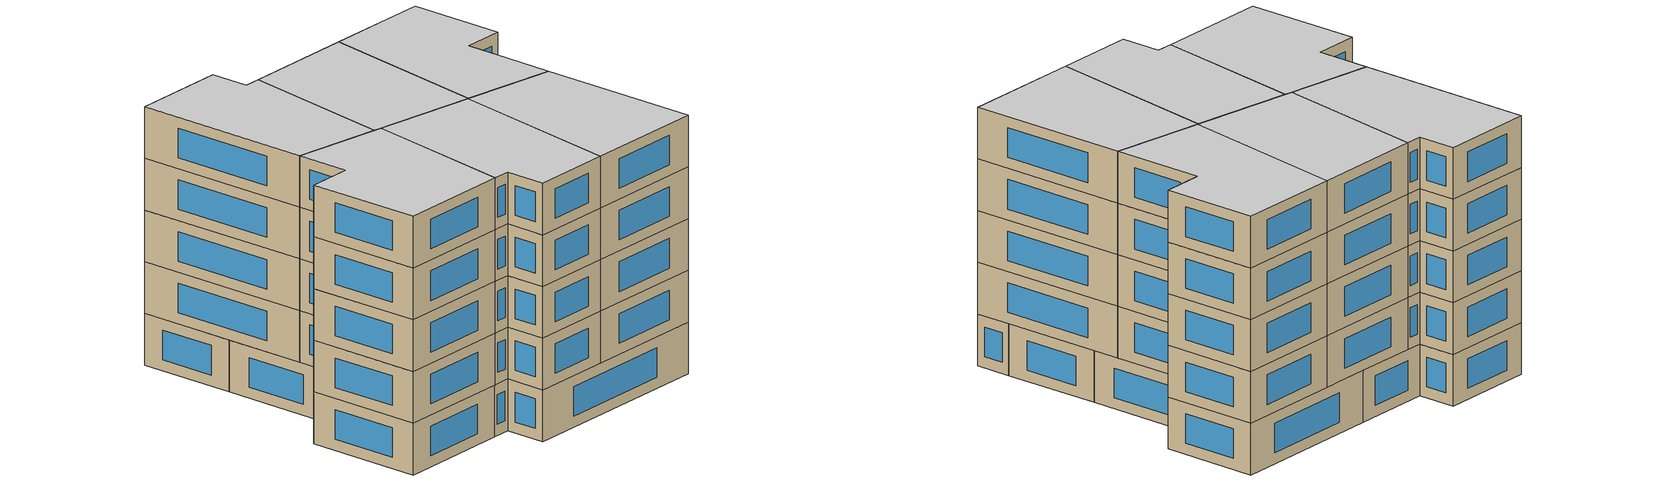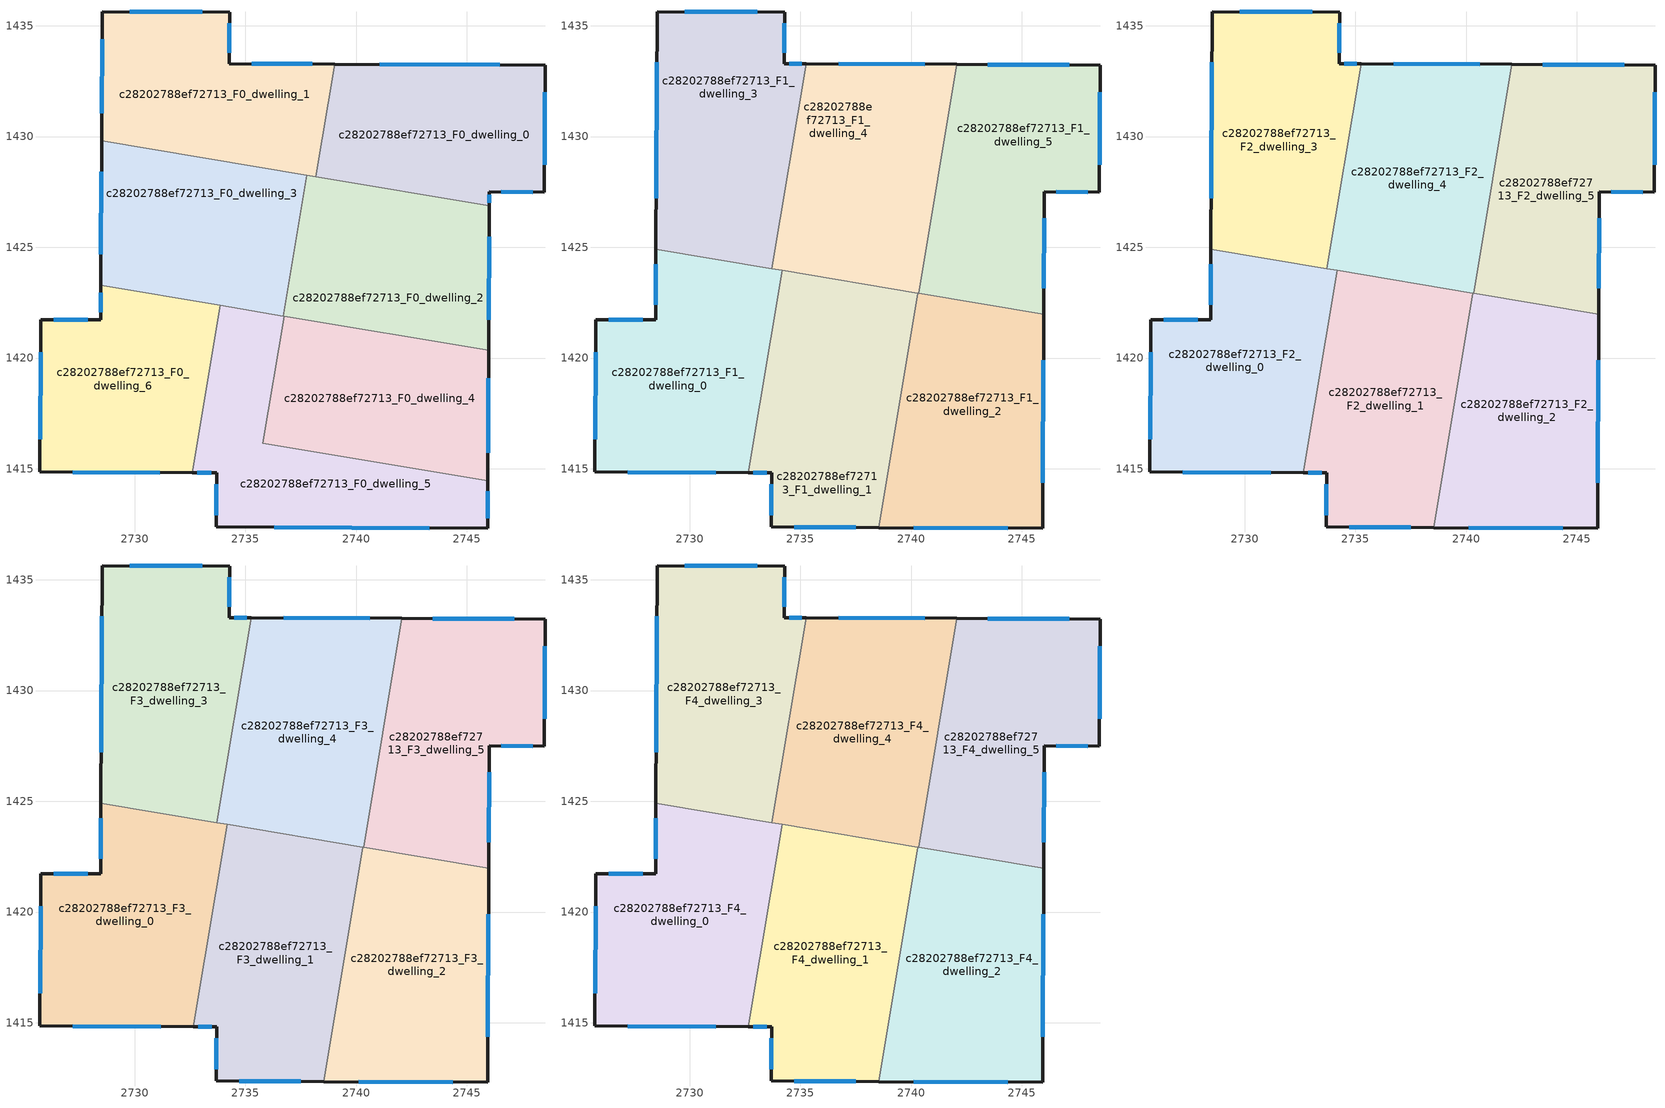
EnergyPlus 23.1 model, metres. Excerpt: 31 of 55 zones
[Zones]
c28202788ef72713_F0_dwelling_0
 floor ground (EU_floor_Construction): 2748.53,1433.23 2748.5,1427.49 2746.01,1427.5 2746.01,1426.87 2738.17,1428.18 2739.03,1433.27 z0
 wall outside (EU_wall_Construction): 2746.01,1426.87 2746.01,1427.5 2748.5,1427.49 2748.53,1433.23 2739.03,1433.27 z0:3
 wall to c28202788ef72713_F0_dwelling_1 (EU_wall_Construction): 2739.03,1433.27 2738.17,1428.18 z0:3
 wall to c28202788ef72713_F0_dwelling_2 (EU_wall_Construction): 2738.17,1428.18 2746.01,1426.87 z0:3
 window (EU_Window_Construction): 2746.54,1427.5 2747.97,1427.49 / 2746.01,1427 2746.01,1427.36 / 2746.49,1433.24 2741.06,1433.26 / 2748.5,1428.72 2748.52,1432 z0.64:2.36
c28202788ef72713_F0_dwelling_1
 floor ground (EU_floor_Construction): 2739.03,1433.27 2738.17,1428.18 2728.51,1429.8 2728.54,1435.64 2734.28,1435.62 2734.27,1433.3 z0
 wall outside (EU_wall_Construction): 2739.03,1433.27 2734.27,1433.3 2734.28,1435.62 2728.54,1435.64 2728.51,1429.8 z0:3
 wall to c28202788ef72713_F0_dwelling_3 (EU_wall_Construction): 2728.51,1429.8 2737.77,1428.25 z0:3
 wall to c28202788ef72713_F0_dwelling_2 (EU_wall_Construction): 2737.77,1428.25 2738.17,1428.18 z0:3
 window (EU_Window_Construction): 2728.53,1434.39 2728.51,1431.05 / 2733.05,1435.62 2729.77,1435.64 / 2734.28,1433.79 2734.28,1435.12 / 2738.01,1433.28 2735.29,1433.29 z0.64:2.36
c28202788ef72713_F0_dwelling_2
 floor ground (EU_floor_Construction): 2746.01,1426.87 2745.98,1420.34 2736.71,1421.9 2737.77,1428.25 z0
 wall outside (EU_wall_Construction): 2745.98,1420.34 2746.01,1426.87 z0:3
 wall to c28202788ef72713_F0_dwelling_3 (EU_wall_Construction): 2737.77,1428.25 2736.71,1421.9 z0:3
 wall to c28202788ef72713_F0_dwelling_4 (EU_wall_Construction): 2736.75,1421.89 2745.98,1420.34 z0:3
 wall to c28202788ef72713_F0_dwelling_5 (EU_wall_Construction): 2736.71,1421.9 2736.75,1421.89 z0:3
 window (EU_Window_Construction): 2745.98,1421.74 2746,1425.47 z0.64:2.36
 ceiling adiabatic (EU_roof_Construction): 2745.98,1420.34 2745.98,1421.97 2740.31,1422.93 2740.04,1421.34 z3
c28202788ef72713_F0_dwelling_3
 floor ground (EU_floor_Construction): 2737.77,1428.25 2736.71,1421.9 2728.47,1423.28 2728.51,1429.8 z0
 wall outside (EU_wall_Construction): 2728.51,1429.8 2728.47,1423.28 z0:3
 wall to c28202788ef72713_F0_dwelling_6 (EU_wall_Construction): 2728.47,1423.28 2733.87,1422.37 z0:3
 wall to c28202788ef72713_F0_dwelling_5 (EU_wall_Construction): 2733.87,1422.38 2736.71,1421.9 z0:3
 window (EU_Window_Construction): 2728.5,1428.41 2728.48,1424.68 z0.64:2.36
 ceiling adiabatic (EU_roof_Construction): 2736.71,1421.9 2736.97,1423.49 2733.72,1424.03 2734.52,1428.79 2728.51,1429.8 2728.47,1423.28 z3
c28202788ef72713_F0_dwelling_4
 floor ground (EU_floor_Construction): 2745.98,1420.34 2745.95,1414.46 2735.78,1416.16 2736.75,1421.89 z0
 wall outside (EU_wall_Construction): 2745.95,1414.46 2745.98,1420.34 z0:3
 wall to c28202788ef72713_F0_dwelling_5 (EU_wall_Construction): 2736.75,1421.89 2735.78,1416.16 2745.95,1414.46 z0:3
 window (EU_Window_Construction): 2745.95,1415.72 2745.97,1419.08 z0.64:2.36
c28202788ef72713_F0_dwelling_5
 floor ground (EU_floor_Construction): 2745.95,1414.46 2745.94,1412.31 2733.68,1412.38 2733.7,1414.82 2732.6,1414.82 2733.87,1422.38 2736.75,1421.89 2735.78,1416.16 z0
 wall outside (EU_wall_Construction): 2732.6,1414.82 2733.7,1414.82 2733.68,1412.38 2745.94,1412.31 2745.95,1414.46 z0:3
 wall to c28202788ef72713_F0_dwelling_6 (EU_wall_Construction): 2733.87,1422.38 2732.6,1414.82 z0:3
 window (EU_Window_Construction): 2745.94,1412.77 2745.95,1413.99 / 2736.3,1412.36 2743.31,1412.32 / 2733.69,1414.3 2733.68,1412.9 / 2732.83,1414.82 2733.46,1414.82 z0.64:2.36
c28202788ef72713_F0_dwelling_6
 floor ground (EU_floor_Construction): 2733.87,1422.38 2732.6,1414.82 2725.73,1414.86 2725.76,1421.74 2728.46,1421.73 2728.47,1423.28 z0
 wall outside (EU_wall_Construction): 2728.47,1423.28 2728.46,1421.73 2725.76,1421.74 2725.73,1414.86 2732.6,1414.82 z0:3
 window (EU_Window_Construction): 2727.2,1414.85 2731.13,1414.83 / 2725.75,1420.27 2725.74,1416.33 / 2727.88,1421.73 2726.34,1421.74 / 2728.47,1422.95 2728.46,1422.06 z0.64:2.36
c28202788ef72713_F1_dwelling_0
 floor to c28202788ef72713_F0_dwelling_6 (EU_floor_Construction): 2733.87,1422.38 2732.6,1414.82 2725.73,1414.86 2725.76,1421.74 2728.46,1421.73 2728.47,1423.28 z3
 floor to c28202788ef72713_F0_dwelling_5 (EU_floor_Construction): 2733.92,1422.37 2732.66,1414.82 2732.6,1414.82 2733.87,1422.38 z3
 floor adiabatic (EU_floor_Construction): 2734.19,1423.95 2733.92,1422.37 2728.47,1423.28 2728.48,1424.91 z3
 wall outside (EU_wall_Construction): 2728.48,1424.91 2728.46,1421.73 2725.76,1421.74 2725.73,1414.86 2732.66,1414.82 z3:6
 wall to c28202788ef72713_F1_dwelling_1 (EU_wall_Construction): 2732.66,1414.82 2734.19,1423.95 z3:6
 wall to c28202788ef72713_F1_dwelling_3 (EU_wall_Construction): 2733.72,1424.03 2728.48,1424.91 z3:6
 wall to c28202788ef72713_F1_dwelling_4 (EU_wall_Construction): 2734.19,1423.95 2733.72,1424.03 z3:6
 window (EU_Window_Construction): 2728.48,1424.23 2728.46,1422.41 / 2727.21,1414.85 2731.17,1414.83 / 2725.75,1420.27 2725.74,1416.33 / 2727.88,1421.73 2726.34,1421.74 z3.64:5.36
c28202788ef72713_F1_dwelling_1
 floor to c28202788ef72713_F0_dwelling_5 (EU_floor_Construction): 2736.75,1421.89 2735.78,1416.16 2739.08,1415.61 2738.53,1412.35 2733.68,1412.38 2733.7,1414.82 2732.66,1414.82 2733.92,1422.37 z3
 floor to c28202788ef72713_F0_dwelling_4 (EU_floor_Construction): 2740.04,1421.34 2739.08,1415.61 2735.78,1416.16 2736.75,1421.89 z3
 floor to c28202788ef72713_F0_dwelling_2 (EU_floor_Construction): 2740.31,1422.93 2740.04,1421.34 2736.71,1421.9 2736.97,1423.49 z3
 floor adiabatic (EU_floor_Construction): 2736.97,1423.49 2736.71,1421.9 2733.92,1422.37 2734.19,1423.95 z3
 wall outside (EU_wall_Construction): 2732.66,1414.82 2733.7,1414.82 2733.68,1412.38 2738.53,1412.35 z3:6
 wall to c28202788ef72713_F1_dwelling_2 (EU_wall_Construction): 2738.53,1412.35 2740.31,1422.93 z3:6
 wall to c28202788ef72713_F1_dwelling_4 (EU_wall_Construction): 2740.31,1422.93 2734.19,1423.95 z3:6
 window (EU_Window_Construction): 2734.72,1412.37 2737.49,1412.35 / 2733.69,1414.3 2733.68,1412.9 / 2732.88,1414.82 2733.47,1414.82 z3.64:5.36
c28202788ef72713_F1_dwelling_2
 floor to c28202788ef72713_F0_dwelling_4 (EU_floor_Construction): 2745.98,1420.34 2745.95,1414.46 2739.08,1415.61 2740.04,1421.34 z3
 floor to c28202788ef72713_F0_dwelling_5 (EU_floor_Construction): 2745.95,1414.46 2745.94,1412.31 2738.53,1412.35 2739.08,1415.61 z3
 floor adiabatic (EU_floor_Construction): 2745.98,1421.97 2745.98,1420.34 2740.04,1421.34 2740.31,1422.93 z3
 wall outside (EU_wall_Construction): 2738.53,1412.35 2745.94,1412.31 2745.98,1421.97 z3:6
 wall to c28202788ef72713_F1_dwelling_5 (EU_wall_Construction): 2745.98,1421.97 2740.33,1422.92 z3:6
 wall to c28202788ef72713_F1_dwelling_4 (EU_wall_Construction): 2740.33,1422.92 2740.31,1422.93 z3:6
 window (EU_Window_Construction): 2745.95,1414.38 2745.97,1419.9 / 2740.12,1412.34 2744.35,1412.32 z3.64:5.36
c28202788ef72713_F1_dwelling_3
 floor to c28202788ef72713_F0_dwelling_1 (EU_floor_Construction): 2734.28,1435.62 2734.27,1433.3 2735.27,1433.29 2734.52,1428.79 2728.51,1429.8 2728.54,1435.64 z3
 floor adiabatic (EU_floor_Construction): 2734.52,1428.79 2733.72,1424.03 2728.48,1424.91 2728.51,1429.8 z3
 wall outside (EU_wall_Construction): 2735.27,1433.29 2734.27,1433.3 2734.28,1435.62 2728.54,1435.64 2728.48,1424.91 z3:6
 wall to c28202788ef72713_F1_dwelling_4 (EU_wall_Construction): 2733.72,1424.03 2735.27,1433.29 z3:6
 window (EU_Window_Construction): 2728.53,1433.35 2728.49,1427.21 / 2733.05,1435.62 2729.77,1435.64 / 2734.28,1433.79 2734.28,1435.12 / 2735.06,1433.29 2734.49,1433.3 z3.64:5.36
c28202788ef72713_F1_dwelling_4
 floor to c28202788ef72713_F0_dwelling_2 (EU_floor_Construction): 2741.13,1427.68 2740.33,1422.92 2736.97,1423.49 2737.77,1428.25 z3
 floor to c28202788ef72713_F0_dwelling_0 (EU_floor_Construction): 2742.07,1433.26 2741.13,1427.68 2738.17,1428.18 2739.03,1433.27 z3
 floor to c28202788ef72713_F0_dwelling_1 (EU_floor_Construction): 2739.03,1433.27 2738.17,1428.18 2734.52,1428.79 2735.27,1433.29 z3
 floor to c28202788ef72713_F0_dwelling_3 (EU_floor_Construction): 2737.77,1428.25 2736.97,1423.49 2733.72,1424.03 2734.52,1428.79 z3
 wall outside (EU_wall_Construction): 2742.07,1433.26 2735.27,1433.29 z3:6
 wall to c28202788ef72713_F1_dwelling_5 (EU_wall_Construction): 2740.33,1422.92 2742.07,1433.26 z3:6
 window (EU_Window_Construction): 2740.61,1433.27 2736.73,1433.28 z3.64:5.36
c28202788ef72713_F1_dwelling_5
 floor to c28202788ef72713_F0_dwelling_0 (EU_floor_Construction): 2748.53,1433.23 2748.5,1427.49 2746.01,1427.5 2746.01,1426.87 2741.13,1427.68 2742.07,1433.26 z3
 floor to c28202788ef72713_F0_dwelling_2 (EU_floor_Construction): 2746.01,1426.87 2745.98,1421.97 2740.33,1422.92 2741.13,1427.68 z3
 wall outside (EU_wall_Construction): 2745.98,1421.97 2746.01,1427.5 2748.5,1427.49 2748.53,1433.23 2742.07,1433.26 z3:6
 window (EU_Window_Construction): 2745.99,1423.16 2746.01,1426.32 / 2747.14,1433.23 2743.45,1433.25 / 2748.5,1428.72 2748.52,1432 / 2746.54,1427.5 2747.97,1427.49 z3.64:5.36
c28202788ef72713_F2_dwelling_0
 floor to c28202788ef72713_F1_dwelling_0 (EU_floor_Construction): 2734.19,1423.95 2732.66,1414.82 2725.73,1414.86 2725.76,1421.74 2728.46,1421.73 2728.48,1424.91 z6
 wall outside (EU_wall_Construction): 2728.48,1424.91 2728.46,1421.73 2725.76,1421.74 2725.73,1414.86 2732.66,1414.82 z6:9
 wall to c28202788ef72713_F2_dwelling_1 (EU_wall_Construction): 2732.66,1414.82 2734.19,1423.95 z6:9
 wall to c28202788ef72713_F2_dwelling_3 (EU_wall_Construction): 2733.72,1424.03 2728.48,1424.91 z6:9
 wall to c28202788ef72713_F2_dwelling_4 (EU_wall_Construction): 2734.19,1423.95 2733.72,1424.03 z6:9
 window (EU_Window_Construction): 2728.48,1424.23 2728.46,1422.41 / 2727.21,1414.85 2731.17,1414.83 / 2725.75,1420.27 2725.74,1416.33 / 2727.88,1421.73 2726.34,1421.74 z6.64:8.36
c28202788ef72713_F2_dwelling_1
 floor to c28202788ef72713_F1_dwelling_1 (EU_floor_Construction): 2740.31,1422.93 2738.53,1412.35 2733.68,1412.38 2733.7,1414.82 2732.66,1414.82 2734.19,1423.95 z6
 wall outside (EU_wall_Construction): 2732.66,1414.82 2733.7,1414.82 2733.68,1412.38 2738.53,1412.35 z6:9
 wall to c28202788ef72713_F2_dwelling_2 (EU_wall_Construction): 2738.53,1412.35 2740.31,1422.93 z6:9
 wall to c28202788ef72713_F2_dwelling_4 (EU_wall_Construction): 2740.31,1422.93 2734.19,1423.95 z6:9
 window (EU_Window_Construction): 2734.72,1412.37 2737.49,1412.35 / 2733.69,1414.3 2733.68,1412.9 / 2732.88,1414.82 2733.47,1414.82 z6.64:8.36
c28202788ef72713_F2_dwelling_2
 floor to c28202788ef72713_F1_dwelling_2 (EU_floor_Construction): 2745.98,1421.97 2745.94,1412.31 2738.53,1412.35 2740.31,1422.93 z6
 wall outside (EU_wall_Construction): 2738.53,1412.35 2745.94,1412.31 2745.98,1421.97 z6:9
 wall to c28202788ef72713_F2_dwelling_5 (EU_wall_Construction): 2745.98,1421.97 2740.33,1422.92 z6:9
 wall to c28202788ef72713_F2_dwelling_4 (EU_wall_Construction): 2740.33,1422.92 2740.31,1422.93 z6:9
 window (EU_Window_Construction): 2745.95,1414.38 2745.97,1419.9 / 2740.12,1412.34 2744.35,1412.32 z6.64:8.36
c28202788ef72713_F2_dwelling_3
 floor to c28202788ef72713_F1_dwelling_3 (EU_floor_Construction): 2734.28,1435.62 2734.27,1433.3 2735.27,1433.29 2733.72,1424.03 2728.48,1424.91 2728.54,1435.64 z6
 wall outside (EU_wall_Construction): 2735.27,1433.29 2734.27,1433.3 2734.28,1435.62 2728.54,1435.64 2728.48,1424.91 z6:9
 wall to c28202788ef72713_F2_dwelling_4 (EU_wall_Construction): 2733.72,1424.03 2735.27,1433.29 z6:9
 window (EU_Window_Construction): 2728.53,1433.35 2728.49,1427.21 / 2733.05,1435.62 2729.77,1435.64 / 2734.28,1433.79 2734.28,1435.12 / 2735.06,1433.29 2734.49,1433.3 z6.64:8.36
c28202788ef72713_F2_dwelling_4
 floor to c28202788ef72713_F1_dwelling_4 (EU_floor_Construction): 2742.07,1433.26 2740.33,1422.92 2733.72,1424.03 2735.27,1433.29 z6
 wall outside (EU_wall_Construction): 2742.07,1433.26 2735.27,1433.29 z6:9
 wall to c28202788ef72713_F2_dwelling_5 (EU_wall_Construction): 2740.33,1422.92 2742.07,1433.26 z6:9
 window (EU_Window_Construction): 2740.61,1433.27 2736.73,1433.28 z6.64:8.36
c28202788ef72713_F2_dwelling_5
 floor to c28202788ef72713_F1_dwelling_5 (EU_floor_Construction): 2748.53,1433.23 2748.5,1427.49 2746.01,1427.5 2745.98,1421.97 2740.33,1422.92 2742.07,1433.26 z6
 wall outside (EU_wall_Construction): 2745.98,1421.97 2746.01,1427.5 2748.5,1427.49 2748.53,1433.23 2742.07,1433.26 z6:9
 window (EU_Window_Construction): 2745.99,1423.16 2746.01,1426.32 / 2747.14,1433.23 2743.45,1433.25 / 2748.5,1428.72 2748.52,1432 / 2746.54,1427.5 2747.97,1427.49 z6.64:8.36
c28202788ef72713_F3_dwelling_0
 floor to c28202788ef72713_F2_dwelling_0 (EU_floor_Construction): 2734.19,1423.95 2732.66,1414.82 2725.73,1414.86 2725.76,1421.74 2728.46,1421.73 2728.48,1424.91 z9
 wall outside (EU_wall_Construction): 2728.48,1424.91 2728.46,1421.73 2725.76,1421.74 2725.73,1414.86 2732.66,1414.82 z9:12
 wall to c28202788ef72713_F3_dwelling_1 (EU_wall_Construction): 2732.66,1414.82 2734.19,1423.95 z9:12
 wall to c28202788ef72713_F3_dwelling_3 (EU_wall_Construction): 2733.72,1424.03 2728.48,1424.91 z9:12
 wall to c28202788ef72713_F3_dwelling_4 (EU_wall_Construction): 2734.19,1423.95 2733.72,1424.03 z9:12
 window (EU_Window_Construction): 2728.48,1424.23 2728.46,1422.41 / 2727.21,1414.85 2731.17,1414.83 / 2725.75,1420.27 2725.74,1416.33 / 2727.88,1421.73 2726.34,1421.74 z9.64:11.36
c28202788ef72713_F3_dwelling_1
 floor to c28202788ef72713_F2_dwelling_1 (EU_floor_Construction): 2740.31,1422.93 2738.53,1412.35 2733.68,1412.38 2733.7,1414.82 2732.66,1414.82 2734.19,1423.95 z9
 wall outside (EU_wall_Construction): 2732.66,1414.82 2733.7,1414.82 2733.68,1412.38 2738.53,1412.35 z9:12
 wall to c28202788ef72713_F3_dwelling_2 (EU_wall_Construction): 2738.53,1412.35 2740.31,1422.93 z9:12
 wall to c28202788ef72713_F3_dwelling_4 (EU_wall_Construction): 2740.31,1422.93 2734.19,1423.95 z9:12
 window (EU_Window_Construction): 2734.72,1412.37 2737.49,1412.35 / 2733.69,1414.3 2733.68,1412.9 / 2732.88,1414.82 2733.47,1414.82 z9.64:11.36
c28202788ef72713_F3_dwelling_2
 floor to c28202788ef72713_F2_dwelling_2 (EU_floor_Construction): 2745.98,1421.97 2745.94,1412.31 2738.53,1412.35 2740.31,1422.93 z9
 wall outside (EU_wall_Construction): 2738.53,1412.35 2745.94,1412.31 2745.98,1421.97 z9:12
 wall to c28202788ef72713_F3_dwelling_5 (EU_wall_Construction): 2745.98,1421.97 2740.33,1422.92 z9:12
 wall to c28202788ef72713_F3_dwelling_4 (EU_wall_Construction): 2740.33,1422.92 2740.31,1422.93 z9:12
 window (EU_Window_Construction): 2745.95,1414.38 2745.97,1419.9 / 2740.12,1412.34 2744.35,1412.32 z9.64:11.36
c28202788ef72713_F3_dwelling_3
 floor to c28202788ef72713_F2_dwelling_3 (EU_floor_Construction): 2734.28,1435.62 2734.27,1433.3 2735.27,1433.29 2733.72,1424.03 2728.48,1424.91 2728.54,1435.64 z9
 wall outside (EU_wall_Construction): 2735.27,1433.29 2734.27,1433.3 2734.28,1435.62 2728.54,1435.64 2728.48,1424.91 z9:12
 wall to c28202788ef72713_F3_dwelling_4 (EU_wall_Construction): 2733.72,1424.03 2735.27,1433.29 z9:12
 window (EU_Window_Construction): 2728.53,1433.35 2728.49,1427.21 / 2733.05,1435.62 2729.77,1435.64 / 2734.28,1433.79 2734.28,1435.12 / 2735.06,1433.29 2734.49,1433.3 z9.64:11.36
c28202788ef72713_F3_dwelling_4
 floor to c28202788ef72713_F2_dwelling_4 (EU_floor_Construction): 2742.07,1433.26 2740.33,1422.92 2733.72,1424.03 2735.27,1433.29 z9
 wall outside (EU_wall_Construction): 2742.07,1433.26 2735.27,1433.29 z9:12
 wall to c28202788ef72713_F3_dwelling_5 (EU_wall_Construction): 2740.33,1422.92 2742.07,1433.26 z9:12
 window (EU_Window_Construction): 2740.61,1433.27 2736.73,1433.28 z9.64:11.36
c28202788ef72713_F3_dwelling_5
 floor to c28202788ef72713_F2_dwelling_5 (EU_floor_Construction): 2748.53,1433.23 2748.5,1427.49 2746.01,1427.5 2745.98,1421.97 2740.33,1422.92 2742.07,1433.26 z9
 wall outside (EU_wall_Construction): 2745.98,1421.97 2746.01,1427.5 2748.5,1427.49 2748.53,1433.23 2742.07,1433.26 z9:12
 window (EU_Window_Construction): 2745.99,1423.16 2746.01,1426.32 / 2747.14,1433.23 2743.45,1433.25 / 2748.5,1428.72 2748.52,1432 / 2746.54,1427.5 2747.97,1427.49 z9.64:11.36
c28202788ef72713_F4_dwelling_0
 floor to c28202788ef72713_F3_dwelling_0 (EU_floor_Construction): 2734.19,1423.95 2732.66,1414.82 2725.73,1414.86 2725.76,1421.74 2728.46,1421.73 2728.48,1424.91 z12
 wall outside (EU_wall_Construction): 2728.48,1424.91 2728.46,1421.73 2725.76,1421.74 2725.73,1414.86 2732.66,1414.82 z12:15
 wall to c28202788ef72713_F4_dwelling_1 (EU_wall_Construction): 2732.66,1414.82 2734.19,1423.95 z12:15
 wall to c28202788ef72713_F4_dwelling_3 (EU_wall_Construction): 2733.72,1424.03 2728.48,1424.91 z12:15
 wall to c28202788ef72713_F4_dwelling_4 (EU_wall_Construction): 2734.19,1423.95 2733.72,1424.03 z12:15
 window (EU_Window_Construction): 2728.48,1424.23 2728.46,1422.41 / 2727.21,1414.85 2731.17,1414.83 / 2725.75,1420.27 2725.74,1416.33 / 2727.88,1421.73 2726.34,1421.74 z12.64:14.36
 ceiling to c28202788ef72713_F5_dwelling_0 (EU_floor_Construction): 2732.66,1414.82 2734.19,1423.95 2728.48,1424.91 2728.46,1421.73 2725.76,1421.74 2725.73,1414.86 z15
c28202788ef72713_F4_dwelling_1
 floor to c28202788ef72713_F3_dwelling_1 (EU_floor_Construction): 2740.31,1422.93 2738.53,1412.35 2733.68,1412.38 2733.7,1414.82 2732.66,1414.82 2734.19,1423.95 z12
 wall outside (EU_wall_Construction): 2732.66,1414.82 2733.7,1414.82 2733.68,1412.38 2738.53,1412.35 z12:15
 wall to c28202788ef72713_F4_dwelling_2 (EU_wall_Construction): 2738.53,1412.35 2740.31,1422.93 z12:15
 wall to c28202788ef72713_F4_dwelling_4 (EU_wall_Construction): 2740.31,1422.93 2734.19,1423.95 z12:15
 window (EU_Window_Construction): 2734.72,1412.37 2737.49,1412.35 / 2733.69,1414.3 2733.68,1412.9 / 2732.88,1414.82 2733.47,1414.82 z12.64:14.36
 ceiling to c28202788ef72713_F5_dwelling_1 (EU_floor_Construction): 2738.53,1412.35 2740.31,1422.93 2734.19,1423.95 2732.66,1414.82 2733.7,1414.82 2733.68,1412.38 z15
c28202788ef72713_F4_dwelling_2
 floor to c28202788ef72713_F3_dwelling_2 (EU_floor_Construction): 2745.98,1421.97 2745.94,1412.31 2738.53,1412.35 2740.31,1422.93 z12
 wall outside (EU_wall_Construction): 2738.53,1412.35 2745.94,1412.31 2745.98,1421.97 z12:15
 wall to c28202788ef72713_F4_dwelling_5 (EU_wall_Construction): 2745.98,1421.97 2740.33,1422.92 z12:15
 wall to c28202788ef72713_F4_dwelling_4 (EU_wall_Construction): 2740.33,1422.92 2740.31,1422.93 z12:15
 window (EU_Window_Construction): 2745.95,1414.38 2745.97,1419.9 / 2740.12,1412.34 2744.35,1412.32 z12.64:14.36
 ceiling to c28202788ef72713_F5_dwelling_2 (EU_floor_Construction): 2745.94,1412.31 2745.98,1421.97 2740.31,1422.93 2738.53,1412.35 z15
c28202788ef72713_F4_dwelling_3
 floor to c28202788ef72713_F3_dwelling_3 (EU_floor_Construction): 2734.28,1435.62 2734.27,1433.3 2735.27,1433.29 2733.72,1424.03 2728.48,1424.91 2728.54,1435.64 z12
 wall outside (EU_wall_Construction): 2735.27,1433.29 2734.27,1433.3 2734.28,1435.62 2728.54,1435.64 2728.48,1424.91 z12:15
 wall to c28202788ef72713_F4_dwelling_4 (EU_wall_Construction): 2733.72,1424.03 2735.27,1433.29 z12:15
 window (EU_Window_Construction): 2728.53,1433.35 2728.49,1427.21 / 2733.05,1435.62 2729.77,1435.64 / 2734.28,1433.79 2734.28,1435.12 / 2735.06,1433.29 2734.49,1433.3 z12.64:14.36
 ceiling to c28202788ef72713_F5_dwelling_3 (EU_floor_Construction): 2733.72,1424.03 2735.27,1433.29 2734.27,1433.3 2734.28,1435.62 2728.54,1435.64 2728.48,1424.91 z15
c28202788ef72713_F4_dwelling_4
 floor to c28202788ef72713_F3_dwelling_4 (EU_floor_Construction): 2742.07,1433.26 2740.33,1422.92 2733.72,1424.03 2735.27,1433.29 z12
 wall outside (EU_wall_Construction): 2742.07,1433.26 2735.27,1433.29 z12:15
 wall to c28202788ef72713_F4_dwelling_5 (EU_wall_Construction): 2740.33,1422.92 2742.07,1433.26 z12:15
 window (EU_Window_Construction): 2740.61,1433.27 2736.73,1433.28 z12.64:14.36
 ceiling to c28202788ef72713_F5_dwelling_4 (EU_floor_Construction): 2740.33,1422.92 2742.07,1433.26 2735.27,1433.29 2733.72,1424.03 z15
c28202788ef72713_F4_dwelling_5
 floor to c28202788ef72713_F3_dwelling_5 (EU_floor_Construction): 2748.53,1433.23 2748.5,1427.49 2746.01,1427.5 2745.98,1421.97 2740.33,1422.92 2742.07,1433.26 z12
 wall outside (EU_wall_Construction): 2745.98,1421.97 2746.01,1427.5 2748.5,1427.49 2748.53,1433.23 2742.07,1433.26 z12:15
 window (EU_Window_Construction): 2745.99,1423.16 2746.01,1426.32 / 2747.14,1433.23 2743.45,1433.25 / 2748.5,1428.72 2748.52,1432 / 2746.54,1427.5 2747.97,1427.49 z12.64:14.36
 ceiling to c28202788ef72713_F5_dwelling_5 (EU_floor_Construction): 2745.98,1421.97 2746.01,1427.5 2748.5,1427.49 2748.53,1433.23 2742.07,1433.26 2740.33,1422.92 z15
[Building]
EU S2 Campaign: North Axis=0; Terrain=City; Solar Distribution=FullExterior
[Site:Location]
Yerevan-Zvartnots.Intl.AP: Latitude=40.15; Longitude=44.383; Time Zone=4; Elevation=854
[SizingPeriod:WeatherFileDays]
AnnualSizingPeriod: Begin Month=1; Begin Day of Month=1; End Month=12; End Day of Month=31; Day of Week for Start Day=Monday; Use Weather File Daylight Saving Period=No; Use Weather File Rain and Snow Indicators=No
[MATERIAL]
EU_InternalMass_Material: Roughness=MediumRough; Thickness=0.1; Conductivity=1; Density=1800; Specific Heat=900; Thermal Absorptance=0.9; Solar Absorptance=0.7; Visible Absorptance=0.7
[MATERIAL:NOMASS] Roughness=MediumRough; Thermal Absorptance=0.9; Solar Absorptance=0.7; Visible Absorptance=0.7
Name | Thermal Resistance
EU_wall_NoMass | 1.05043
EU_roof_NoMass | 1.45357
EU_floor_NoMass | 0.478065
[WINDOWMATERIAL:SIMPLEGLAZINGSYSTEM]
EU_Window_SimpleGlazing: UFactor=2.5566; Solar Heat Gain Coefficient=0.75; Visible Transmittance=0.75
[CONSTRUCTION]
EU_wall_Construction: EU_wall_NoMass
EU_roof_Construction: EU_roof_NoMass
EU_floor_Construction: EU_floor_NoMass
EU_Window_Construction: EU_Window_SimpleGlazing
EU_InternalMass_Construction: EU_InternalMass_Material
[ZONE] Type=1; Multiplier=1; Ceiling Height=autocalculate; Floor Area=autocalculate; Part of Total Floor Area=Yes
Name | Volume
c28202788ef72713_F0_dwelling_0 | 171.41
c28202788ef72713_F1_dwelling_0; c28202788ef72713_F2_dwelling_0; c28202788ef72713_F3_dwelling_0; c28202788ef72713_F4_dwelling_0 | 199.97
c28202788ef72713_F0_dwelling_1 | 171.407
c28202788ef72713_F1_dwelling_1; c28202788ef72713_F2_dwelling_1; c28202788ef72713_F3_dwelling_1; c28202788ef72713_F4_dwelling_1 | 199.981
c28202788ef72713_F0_dwelling_2 | 171.411
c28202788ef72713_F1_dwelling_2; c28202788ef72713_F2_dwelling_2; c28202788ef72713_F3_dwelling_2; c28202788ef72713_F4_dwelling_2 | 199.971
c28202788ef72713_F0_dwelling_3 | 171.419
c28202788ef72713_F1_dwelling_3; c28202788ef72713_F2_dwelling_3; c28202788ef72713_F3_dwelling_3; c28202788ef72713_F4_dwelling_3 | 199.976
c28202788ef72713_F0_dwelling_4; c28202788ef72713_F0_dwelling_5 | 171.415
c28202788ef72713_F1_dwelling_4; c28202788ef72713_F2_dwelling_4; c28202788ef72713_F3_dwelling_4; c28202788ef72713_F4_dwelling_4 | 199.96
c28202788ef72713_F1_dwelling_5; c28202788ef72713_F2_dwelling_5; c28202788ef72713_F3_dwelling_5; c28202788ef72713_F4_dwelling_5 | 199.998
c28202788ef72713_F0_dwelling_6 | 171.412
[INTERNALMASS] Construction=EU_InternalMass_Construction
Name | Zone or ZoneList | Surface Area
c28202788ef72713_F0_dwelling_0_EU_InternalMass | c28202788ef72713_F0_dwelling_0 | 57.1356
c28202788ef72713_F0_dwelling_1_EU_InternalMass | c28202788ef72713_F0_dwelling_1 | 57.1362
c28202788ef72713_F0_dwelling_2_EU_InternalMass | c28202788ef72713_F0_dwelling_2 | 57.1368
c28202788ef72713_F0_dwelling_3_EU_InternalMass | c28202788ef72713_F0_dwelling_3 | 57.1398
c28202788ef72713_F0_dwelling_4_EU_InternalMass | c28202788ef72713_F0_dwelling_4 | 57.1385
c28202788ef72713_F0_dwelling_5_EU_InternalMass | c28202788ef72713_F0_dwelling_5 | 57.1383
c28202788ef72713_F0_dwelling_6_EU_InternalMass | c28202788ef72713_F0_dwelling_6 | 57.1362
c28202788ef72713_F1_dwelling_0_EU_InternalMass | c28202788ef72713_F1_dwelling_0 | 66.6567
c28202788ef72713_F1_dwelling_1_EU_InternalMass | c28202788ef72713_F1_dwelling_1 | 66.6602
c28202788ef72713_F1_dwelling_2_EU_InternalMass | c28202788ef72713_F1_dwelling_2 | 66.6569
c28202788ef72713_F1_dwelling_3_EU_InternalMass | c28202788ef72713_F1_dwelling_3 | 66.6585
c28202788ef72713_F1_dwelling_4_EU_InternalMass | c28202788ef72713_F1_dwelling_4 | 66.6535
c28202788ef72713_F1_dwelling_5_EU_InternalMass | c28202788ef72713_F1_dwelling_5 | 66.6658
c28202788ef72713_F2_dwelling_0_EU_InternalMass | c28202788ef72713_F2_dwelling_0 | 66.6567
c28202788ef72713_F2_dwelling_1_EU_InternalMass | c28202788ef72713_F2_dwelling_1 | 66.6602
c28202788ef72713_F2_dwelling_2_EU_InternalMass | c28202788ef72713_F2_dwelling_2 | 66.6569
c28202788ef72713_F2_dwelling_3_EU_InternalMass | c28202788ef72713_F2_dwelling_3 | 66.6585
c28202788ef72713_F2_dwelling_4_EU_InternalMass | c28202788ef72713_F2_dwelling_4 | 66.6535
c28202788ef72713_F2_dwelling_5_EU_InternalMass | c28202788ef72713_F2_dwelling_5 | 66.6658
c28202788ef72713_F3_dwelling_0_EU_InternalMass | c28202788ef72713_F3_dwelling_0 | 66.6567
c28202788ef72713_F3_dwelling_1_EU_InternalMass | c28202788ef72713_F3_dwelling_1 | 66.6602
c28202788ef72713_F3_dwelling_2_EU_InternalMass | c28202788ef72713_F3_dwelling_2 | 66.6569
c28202788ef72713_F3_dwelling_3_EU_InternalMass | c28202788ef72713_F3_dwelling_3 | 66.6585
c28202788ef72713_F3_dwelling_4_EU_InternalMass | c28202788ef72713_F3_dwelling_4 | 66.6535
c28202788ef72713_F3_dwelling_5_EU_InternalMass | c28202788ef72713_F3_dwelling_5 | 66.6658
c28202788ef72713_F4_dwelling_0_EU_InternalMass | c28202788ef72713_F4_dwelling_0 | 66.6567
c28202788ef72713_F4_dwelling_1_EU_InternalMass | c28202788ef72713_F4_dwelling_1 | 66.6602
c28202788ef72713_F4_dwelling_2_EU_InternalMass | c28202788ef72713_F4_dwelling_2 | 66.6569
c28202788ef72713_F4_dwelling_3_EU_InternalMass | c28202788ef72713_F4_dwelling_3 | 66.6585
c28202788ef72713_F4_dwelling_4_EU_InternalMass | c28202788ef72713_F4_dwelling_4 | 66.6535
c28202788ef72713_F4_dwelling_5_EU_InternalMass | c28202788ef72713_F4_dwelling_5 | 66.6658
[OTHEREQUIPMENT] Fuel Type=Electricity; Design Level Calculation Method=Watts/Area; Power per Zone Floor Area=1; Fraction Latent=0; Fraction Radiant=0; Fraction Lost=0; Carbon Dioxide Generation Rate=0; EndUse Subcategory=EU_Step8_InternalGains
Name | Zone or ZoneList or Space or SpaceList | Schedule
EU_Step8_InternalGain_c28202788ef72713_F0_dwelling_0_f000 | c28202788ef72713_F0_dwelling_0 | EU_Step8_GainSchedule_c28202788ef72713_F0_dwelling_0_f000
EU_Step8_InternalGain_c28202788ef72713_F0_dwelling_1_f000 | c28202788ef72713_F0_dwelling_1 | EU_Step8_GainSchedule_c28202788ef72713_F0_dwelling_1_f000
EU_Step8_InternalGain_c28202788ef72713_F0_dwelling_2_f000 | c28202788ef72713_F0_dwelling_2 | EU_Step8_GainSchedule_c28202788ef72713_F0_dwelling_2_f000
EU_Step8_InternalGain_c28202788ef72713_F0_dwelling_3_f000 | c28202788ef72713_F0_dwelling_3 | EU_Step8_GainSchedule_c28202788ef72713_F0_dwelling_3_f000
EU_Step8_InternalGain_c28202788ef72713_F0_dwelling_4_f000 | c28202788ef72713_F0_dwelling_4 | EU_Step8_GainSchedule_c28202788ef72713_F0_dwelling_4_f000
EU_Step8_InternalGain_c28202788ef72713_F0_dwelling_5_f000 | c28202788ef72713_F0_dwelling_5 | EU_Step8_GainSchedule_c28202788ef72713_F0_dwelling_5_f000
EU_Step8_InternalGain_c28202788ef72713_F0_dwelling_6_f000 | c28202788ef72713_F0_dwelling_6 | EU_Step8_GainSchedule_c28202788ef72713_F0_dwelling_6_f000
EU_Step8_InternalGain_c28202788ef72713_F1_dwelling_0_f000 | c28202788ef72713_F1_dwelling_0 | EU_Step8_GainSchedule_c28202788ef72713_F1_dwelling_0_f000
EU_Step8_InternalGain_c28202788ef72713_F1_dwelling_1_f000 | c28202788ef72713_F1_dwelling_1 | EU_Step8_GainSchedule_c28202788ef72713_F1_dwelling_1_f000
EU_Step8_InternalGain_c28202788ef72713_F1_dwelling_2_f000 | c28202788ef72713_F1_dwelling_2 | EU_Step8_GainSchedule_c28202788ef72713_F1_dwelling_2_f000
EU_Step8_InternalGain_c28202788ef72713_F1_dwelling_3_f000 | c28202788ef72713_F1_dwelling_3 | EU_Step8_GainSchedule_c28202788ef72713_F1_dwelling_3_f000
EU_Step8_InternalGain_c28202788ef72713_F1_dwelling_4_f000 | c28202788ef72713_F1_dwelling_4 | EU_Step8_GainSchedule_c28202788ef72713_F1_dwelling_4_f000
EU_Step8_InternalGain_c28202788ef72713_F1_dwelling_5_f000 | c28202788ef72713_F1_dwelling_5 | EU_Step8_GainSchedule_c28202788ef72713_F1_dwelling_5_f000
EU_Step8_InternalGain_c28202788ef72713_F2_dwelling_0_f000 | c28202788ef72713_F2_dwelling_0 | EU_Step8_GainSchedule_c28202788ef72713_F2_dwelling_0_f000
EU_Step8_InternalGain_c28202788ef72713_F2_dwelling_1_f000 | c28202788ef72713_F2_dwelling_1 | EU_Step8_GainSchedule_c28202788ef72713_F2_dwelling_1_f000
EU_Step8_InternalGain_c28202788ef72713_F2_dwelling_2_f000 | c28202788ef72713_F2_dwelling_2 | EU_Step8_GainSchedule_c28202788ef72713_F2_dwelling_2_f000
EU_Step8_InternalGain_c28202788ef72713_F2_dwelling_3_f000 | c28202788ef72713_F2_dwelling_3 | EU_Step8_GainSchedule_c28202788ef72713_F2_dwelling_3_f000
EU_Step8_InternalGain_c28202788ef72713_F2_dwelling_4_f000 | c28202788ef72713_F2_dwelling_4 | EU_Step8_GainSchedule_c28202788ef72713_F2_dwelling_4_f000
EU_Step8_InternalGain_c28202788ef72713_F2_dwelling_5_f000 | c28202788ef72713_F2_dwelling_5 | EU_Step8_GainSchedule_c28202788ef72713_F2_dwelling_5_f000
EU_Step8_InternalGain_c28202788ef72713_F3_dwelling_0_f000 | c28202788ef72713_F3_dwelling_0 | EU_Step8_GainSchedule_c28202788ef72713_F3_dwelling_0_f000
EU_Step8_InternalGain_c28202788ef72713_F3_dwelling_1_f000 | c28202788ef72713_F3_dwelling_1 | EU_Step8_GainSchedule_c28202788ef72713_F3_dwelling_1_f000
EU_Step8_InternalGain_c28202788ef72713_F3_dwelling_2_f000 | c28202788ef72713_F3_dwelling_2 | EU_Step8_GainSchedule_c28202788ef72713_F3_dwelling_2_f000
EU_Step8_InternalGain_c28202788ef72713_F3_dwelling_3_f000 | c28202788ef72713_F3_dwelling_3 | EU_Step8_GainSchedule_c28202788ef72713_F3_dwelling_3_f000
EU_Step8_InternalGain_c28202788ef72713_F3_dwelling_4_f000 | c28202788ef72713_F3_dwelling_4 | EU_Step8_GainSchedule_c28202788ef72713_F3_dwelling_4_f000
EU_Step8_InternalGain_c28202788ef72713_F3_dwelling_5_f000 | c28202788ef72713_F3_dwelling_5 | EU_Step8_GainSchedule_c28202788ef72713_F3_dwelling_5_f000
EU_Step8_InternalGain_c28202788ef72713_F4_dwelling_0_f000 | c28202788ef72713_F4_dwelling_0 | EU_Step8_GainSchedule_c28202788ef72713_F4_dwelling_0_f000
EU_Step8_InternalGain_c28202788ef72713_F4_dwelling_1_f000 | c28202788ef72713_F4_dwelling_1 | EU_Step8_GainSchedule_c28202788ef72713_F4_dwelling_1_f000
EU_Step8_InternalGain_c28202788ef72713_F4_dwelling_2_f000 | c28202788ef72713_F4_dwelling_2 | EU_Step8_GainSchedule_c28202788ef72713_F4_dwelling_2_f000
EU_Step8_InternalGain_c28202788ef72713_F4_dwelling_3_f000 | c28202788ef72713_F4_dwelling_3 | EU_Step8_GainSchedule_c28202788ef72713_F4_dwelling_3_f000
EU_Step8_InternalGain_c28202788ef72713_F4_dwelling_4_f000 | c28202788ef72713_F4_dwelling_4 | EU_Step8_GainSchedule_c28202788ef72713_F4_dwelling_4_f000
EU_Step8_InternalGain_c28202788ef72713_F4_dwelling_5_f000 | c28202788ef72713_F4_dwelling_5 | EU_Step8_GainSchedule_c28202788ef72713_F4_dwelling_5_f000
[ZONEVENTILATION:DESIGNFLOWRATE] Schedule=EU_AlwaysOn; Design Flow Rate Calculation Method=AirChanges/Hour; Air Changes per Hour=0.557805; Ventilation Type=Natural; Fan Pressure Rise=0; Fan Total Efficiency=1; Constant Term Coefficient=1; Temperature Term Coefficient=0; Velocity Term Coefficient=0; Velocity Squared Term Coefficient=0; Minimum Indoor Temperature=-100; Maximum Indoor Temperature=100; Delta Temperature=-100; Minimum Outdoor Temperature=-100; Maximum Outdoor Temperature=100; Maximum Wind Speed=40
Name | Zone or ZoneList or Space or SpaceList
EU_ConstantAir_c28202788ef72713_F0_dwelling_0 | c28202788ef72713_F0_dwelling_0
EU_ConstantAir_c28202788ef72713_F0_dwelling_1 | c28202788ef72713_F0_dwelling_1
EU_ConstantAir_c28202788ef72713_F0_dwelling_2 | c28202788ef72713_F0_dwelling_2
EU_ConstantAir_c28202788ef72713_F0_dwelling_3 | c28202788ef72713_F0_dwelling_3
EU_ConstantAir_c28202788ef72713_F0_dwelling_4 | c28202788ef72713_F0_dwelling_4
EU_ConstantAir_c28202788ef72713_F0_dwelling_5 | c28202788ef72713_F0_dwelling_5
EU_ConstantAir_c28202788ef72713_F0_dwelling_6 | c28202788ef72713_F0_dwelling_6
EU_ConstantAir_c28202788ef72713_F1_dwelling_0 | c28202788ef72713_F1_dwelling_0
EU_ConstantAir_c28202788ef72713_F1_dwelling_1 | c28202788ef72713_F1_dwelling_1
EU_ConstantAir_c28202788ef72713_F1_dwelling_2 | c28202788ef72713_F1_dwelling_2
EU_ConstantAir_c28202788ef72713_F1_dwelling_3 | c28202788ef72713_F1_dwelling_3
EU_ConstantAir_c28202788ef72713_F1_dwelling_4 | c28202788ef72713_F1_dwelling_4
EU_ConstantAir_c28202788ef72713_F1_dwelling_5 | c28202788ef72713_F1_dwelling_5
EU_ConstantAir_c28202788ef72713_F2_dwelling_0 | c28202788ef72713_F2_dwelling_0
EU_ConstantAir_c28202788ef72713_F2_dwelling_1 | c28202788ef72713_F2_dwelling_1
EU_ConstantAir_c28202788ef72713_F2_dwelling_2 | c28202788ef72713_F2_dwelling_2
EU_ConstantAir_c28202788ef72713_F2_dwelling_3 | c28202788ef72713_F2_dwelling_3
EU_ConstantAir_c28202788ef72713_F2_dwelling_4 | c28202788ef72713_F2_dwelling_4
EU_ConstantAir_c28202788ef72713_F2_dwelling_5 | c28202788ef72713_F2_dwelling_5
EU_ConstantAir_c28202788ef72713_F3_dwelling_0 | c28202788ef72713_F3_dwelling_0
EU_ConstantAir_c28202788ef72713_F3_dwelling_1 | c28202788ef72713_F3_dwelling_1
EU_ConstantAir_c28202788ef72713_F3_dwelling_2 | c28202788ef72713_F3_dwelling_2
EU_ConstantAir_c28202788ef72713_F3_dwelling_3 | c28202788ef72713_F3_dwelling_3
EU_ConstantAir_c28202788ef72713_F3_dwelling_4 | c28202788ef72713_F3_dwelling_4
EU_ConstantAir_c28202788ef72713_F3_dwelling_5 | c28202788ef72713_F3_dwelling_5
EU_ConstantAir_c28202788ef72713_F4_dwelling_0 | c28202788ef72713_F4_dwelling_0
EU_ConstantAir_c28202788ef72713_F4_dwelling_1 | c28202788ef72713_F4_dwelling_1
EU_ConstantAir_c28202788ef72713_F4_dwelling_2 | c28202788ef72713_F4_dwelling_2
EU_ConstantAir_c28202788ef72713_F4_dwelling_3 | c28202788ef72713_F4_dwelling_3
EU_ConstantAir_c28202788ef72713_F4_dwelling_4 | c28202788ef72713_F4_dwelling_4
EU_ConstantAir_c28202788ef72713_F4_dwelling_5 | c28202788ef72713_F4_dwelling_5
[HVACTEMPLATE:THERMOSTAT] Constant Heating Setpoint=20; Constant Cooling Setpoint=50
EU_HeatOnly_c28202788ef72713_F0_dwelling_0; EU_HeatOnly_c28202788ef72713_F0_dwelling_1; EU_HeatOnly_c28202788ef72713_F0_dwelling_2; EU_HeatOnly_c28202788ef72713_F0_dwelling_3; EU_HeatOnly_c28202788ef72713_F0_dwelling_4; EU_HeatOnly_c28202788ef72713_F0_dwelling_5; EU_HeatOnly_c28202788ef72713_F0_dwelling_6; EU_HeatOnly_c28202788ef72713_F1_dwelling_0; EU_HeatOnly_c28202788ef72713_F1_dwelling_1; EU_HeatOnly_c28202788ef72713_F1_dwelling_2; EU_HeatOnly_c28202788ef72713_F1_dwelling_3; EU_HeatOnly_c28202788ef72713_F1_dwelling_4; EU_HeatOnly_c28202788ef72713_F1_dwelling_5; EU_HeatOnly_c28202788ef72713_F2_dwelling_0; EU_HeatOnly_c28202788ef72713_F2_dwelling_1; EU_HeatOnly_c28202788ef72713_F2_dwelling_2; EU_HeatOnly_c28202788ef72713_F2_dwelling_3; EU_HeatOnly_c28202788ef72713_F2_dwelling_4; EU_HeatOnly_c28202788ef72713_F2_dwelling_5; EU_HeatOnly_c28202788ef72713_F3_dwelling_0; EU_HeatOnly_c28202788ef72713_F3_dwelling_1; EU_HeatOnly_c28202788ef72713_F3_dwelling_2; EU_HeatOnly_c28202788ef72713_F3_dwelling_3; EU_HeatOnly_c28202788ef72713_F3_dwelling_4; EU_HeatOnly_c28202788ef72713_F3_dwelling_5; EU_HeatOnly_c28202788ef72713_F4_dwelling_0; EU_HeatOnly_c28202788ef72713_F4_dwelling_1; EU_HeatOnly_c28202788ef72713_F4_dwelling_2; EU_HeatOnly_c28202788ef72713_F4_dwelling_3; EU_HeatOnly_c28202788ef72713_F4_dwelling_4; EU_HeatOnly_c28202788ef72713_F4_dwelling_5; EU_HeatOnly_c28202788ef72713_F5_dwelling_0; EU_HeatOnly_c28202788ef72713_F5_dwelling_1; EU_HeatOnly_c28202788ef72713_F5_dwelling_2; EU_HeatOnly_c28202788ef72713_F5_dwelling_3
[HVACTEMPLATE:ZONE:IDEALLOADSAIRSYSTEM] System Availability Schedule=EU_AlwaysOn; Maximum Heating Supply Air Temperature=50; Minimum Cooling Supply Air Temperature=13; Maximum Heating Supply Air Humidity Ratio=0.0156; Minimum Cooling Supply Air Humidity Ratio=0.0077; Heating Limit=NoLimit; Cooling Limit=NoLimit; Heating Availability Schedule=EU_AlwaysOn; Cooling Availability Schedule=EU_CoolingOff; Dehumidification Control Type=ConstantSensibleHeatRatio; Cooling Sensible Heat Ratio=0.7; Dehumidification Setpoint=60; Humidification Control Type=None; Humidification Setpoint=30; Outdoor Air Method=None; Outdoor Air Flow Rate per Person=0.00944; Outdoor Air Flow Rate per Zone Floor Area=0; Outdoor Air Flow Rate per Zone=0; Demand Controlled Ventilation Type=None; Outdoor Air Economizer Type=NoEconomizer; Heat Recovery Type=None; Sensible Heat Recovery Effectiveness=0.7; Latent Heat Recovery Effectiveness=0.65
Name | Template Thermostat
c28202788ef72713_F0_dwelling_0 | EU_HeatOnly_c28202788ef72713_F0_dwelling_0
c28202788ef72713_F0_dwelling_1 | EU_HeatOnly_c28202788ef72713_F0_dwelling_1
c28202788ef72713_F0_dwelling_2 | EU_HeatOnly_c28202788ef72713_F0_dwelling_2
c28202788ef72713_F0_dwelling_3 | EU_HeatOnly_c28202788ef72713_F0_dwelling_3
c28202788ef72713_F0_dwelling_4 | EU_HeatOnly_c28202788ef72713_F0_dwelling_4
c28202788ef72713_F0_dwelling_5 | EU_HeatOnly_c28202788ef72713_F0_dwelling_5
c28202788ef72713_F0_dwelling_6 | EU_HeatOnly_c28202788ef72713_F0_dwelling_6
c28202788ef72713_F1_dwelling_0 | EU_HeatOnly_c28202788ef72713_F1_dwelling_0
c28202788ef72713_F1_dwelling_1 | EU_HeatOnly_c28202788ef72713_F1_dwelling_1
c28202788ef72713_F1_dwelling_2 | EU_HeatOnly_c28202788ef72713_F1_dwelling_2
c28202788ef72713_F1_dwelling_3 | EU_HeatOnly_c28202788ef72713_F1_dwelling_3
c28202788ef72713_F1_dwelling_4 | EU_HeatOnly_c28202788ef72713_F1_dwelling_4
c28202788ef72713_F1_dwelling_5 | EU_HeatOnly_c28202788ef72713_F1_dwelling_5
c28202788ef72713_F2_dwelling_0 | EU_HeatOnly_c28202788ef72713_F2_dwelling_0
c28202788ef72713_F2_dwelling_1 | EU_HeatOnly_c28202788ef72713_F2_dwelling_1
c28202788ef72713_F2_dwelling_2 | EU_HeatOnly_c28202788ef72713_F2_dwelling_2
c28202788ef72713_F2_dwelling_3 | EU_HeatOnly_c28202788ef72713_F2_dwelling_3
c28202788ef72713_F2_dwelling_4 | EU_HeatOnly_c28202788ef72713_F2_dwelling_4
c28202788ef72713_F2_dwelling_5 | EU_HeatOnly_c28202788ef72713_F2_dwelling_5
c28202788ef72713_F3_dwelling_0 | EU_HeatOnly_c28202788ef72713_F3_dwelling_0
c28202788ef72713_F3_dwelling_1 | EU_HeatOnly_c28202788ef72713_F3_dwelling_1
c28202788ef72713_F3_dwelling_2 | EU_HeatOnly_c28202788ef72713_F3_dwelling_2
c28202788ef72713_F3_dwelling_3 | EU_HeatOnly_c28202788ef72713_F3_dwelling_3
c28202788ef72713_F3_dwelling_4 | EU_HeatOnly_c28202788ef72713_F3_dwelling_4
c28202788ef72713_F3_dwelling_5 | EU_HeatOnly_c28202788ef72713_F3_dwelling_5
c28202788ef72713_F4_dwelling_0 | EU_HeatOnly_c28202788ef72713_F4_dwelling_0
c28202788ef72713_F4_dwelling_1 | EU_HeatOnly_c28202788ef72713_F4_dwelling_1
c28202788ef72713_F4_dwelling_2 | EU_HeatOnly_c28202788ef72713_F4_dwelling_2
c28202788ef72713_F4_dwelling_3 | EU_HeatOnly_c28202788ef72713_F4_dwelling_3
c28202788ef72713_F4_dwelling_4 | EU_HeatOnly_c28202788ef72713_F4_dwelling_4
c28202788ef72713_F4_dwelling_5 | EU_HeatOnly_c28202788ef72713_F4_dwelling_5
[SIZING:ZONE] Zone Cooling Design Supply Air Temperature Input Method=SupplyAirTemperature; Zone Cooling Design Supply Air Temperature=13; Zone Heating Design Supply Air Temperature Input Method=SupplyAirTemperature; Zone Heating Design Supply Air Temperature=50; Zone Cooling Design Supply Air Humidity Ratio=0.008; Zone Heating Design Supply Air Humidity Ratio=0.008; Cooling Design Air Flow Method=DesignDay; Cooling Design Air Flow Rate=0; Cooling Minimum Air Flow per Zone Floor Area=0.000762; Cooling Minimum Air Flow=0; Cooling Minimum Air Flow Fraction=0.2; Heating Design Air Flow Method=DesignDay; Heating Design Air Flow Rate=0; Heating Maximum Air Flow per Zone Floor Area=0.002032; Heating Maximum Air Flow=0.141576; Heating Maximum Air Flow Fraction=0.3; Account for Dedicated Outdoor Air System=No; Dedicated Outdoor Air System Control Strategy=NeutralSupplyAir; Dedicated Outdoor Air Low Setpoint Temperature for Design=autosize; Dedicated Outdoor Air High Setpoint Temperature for Design=autosize; Zone Load Sizing Method=Sensible Load Only No Latent Load; Zone Latent Cooling Design Supply Air Humidity Ratio Input Method=HumidityRatioDifference; Zone Cooling Design Supply Air Humidity Ratio Difference=0.005; Zone Latent Heating Design Supply Air Humidity Ratio Input Method=HumidityRatioDifference; Zone Humidification Design Supply Air Humidity Ratio Difference=0.005
c28202788ef72713_F0_dwelling_0; c28202788ef72713_F0_dwelling_1; c28202788ef72713_F0_dwelling_2; c28202788ef72713_F0_dwelling_3; c28202788ef72713_F0_dwelling_4; c28202788ef72713_F0_dwelling_5; c28202788ef72713_F0_dwelling_6; c28202788ef72713_F1_dwelling_0; c28202788ef72713_F1_dwelling_1; c28202788ef72713_F1_dwelling_2; c28202788ef72713_F1_dwelling_3; c28202788ef72713_F1_dwelling_4; c28202788ef72713_F1_dwelling_5; c28202788ef72713_F2_dwelling_0; c28202788ef72713_F2_dwelling_1; c28202788ef72713_F2_dwelling_2; c28202788ef72713_F2_dwelling_3; c28202788ef72713_F2_dwelling_4; c28202788ef72713_F2_dwelling_5; c28202788ef72713_F3_dwelling_0; c28202788ef72713_F3_dwelling_1; c28202788ef72713_F3_dwelling_2; c28202788ef72713_F3_dwelling_3; c28202788ef72713_F3_dwelling_4; c28202788ef72713_F3_dwelling_5; c28202788ef72713_F4_dwelling_0; c28202788ef72713_F4_dwelling_1; c28202788ef72713_F4_dwelling_2; c28202788ef72713_F4_dwelling_3; c28202788ef72713_F4_dwelling_4; c28202788ef72713_F4_dwelling_5
[SCHEDULE:CONSTANT]
Name | Hourly Value
EU_AlwaysOn | 1
EU_CoolingOff | 0
[SCHEDULE:FILE] Column Number=1; Rows to Skip at Top=0; Number of Hours of Data=8760; Column Separator=Comma; Interpolate to Timestep=No; Minutes per Item=60; Adjust Schedule for Daylight Savings=Yes
Name | File
EU_Step8_GainSchedule_c28202788ef72713_F0_dwelling_0_f000 | ../../schedules/c28202788ef72713/c28202788ef72713_F0_dwelling_0_f000_gain.csv
EU_Step8_GainSchedule_c28202788ef72713_F0_dwelling_1_f000 | ../../schedules/c28202788ef72713/c28202788ef72713_F0_dwelling_1_f000_gain.csv
EU_Step8_GainSchedule_c28202788ef72713_F0_dwelling_2_f000 | ../../schedules/c28202788ef72713/c28202788ef72713_F0_dwelling_2_f000_gain.csv
EU_Step8_GainSchedule_c28202788ef72713_F0_dwelling_3_f000 | ../../schedules/c28202788ef72713/c28202788ef72713_F0_dwelling_3_f000_gain.csv
EU_Step8_GainSchedule_c28202788ef72713_F0_dwelling_4_f000 | ../../schedules/c28202788ef72713/c28202788ef72713_F0_dwelling_4_f000_gain.csv
EU_Step8_GainSchedule_c28202788ef72713_F0_dwelling_5_f000 | ../../schedules/c28202788ef72713/c28202788ef72713_F0_dwelling_5_f000_gain.csv
EU_Step8_GainSchedule_c28202788ef72713_F0_dwelling_6_f000 | ../../schedules/c28202788ef72713/c28202788ef72713_F0_dwelling_6_f000_gain.csv
EU_Step8_GainSchedule_c28202788ef72713_F1_dwelling_0_f000 | ../../schedules/c28202788ef72713/c28202788ef72713_F1_dwelling_0_f000_gain.csv
EU_Step8_GainSchedule_c28202788ef72713_F1_dwelling_1_f000 | ../../schedules/c28202788ef72713/c28202788ef72713_F1_dwelling_1_f000_gain.csv
EU_Step8_GainSchedule_c28202788ef72713_F1_dwelling_2_f000 | ../../schedules/c28202788ef72713/c28202788ef72713_F1_dwelling_2_f000_gain.csv
EU_Step8_GainSchedule_c28202788ef72713_F1_dwelling_3_f000 | ../../schedules/c28202788ef72713/c28202788ef72713_F1_dwelling_3_f000_gain.csv
EU_Step8_GainSchedule_c28202788ef72713_F1_dwelling_4_f000 | ../../schedules/c28202788ef72713/c28202788ef72713_F1_dwelling_4_f000_gain.csv
EU_Step8_GainSchedule_c28202788ef72713_F1_dwelling_5_f000 | ../../schedules/c28202788ef72713/c28202788ef72713_F1_dwelling_5_f000_gain.csv
EU_Step8_GainSchedule_c28202788ef72713_F2_dwelling_0_f000 | ../../schedules/c28202788ef72713/c28202788ef72713_F2_dwelling_0_f000_gain.csv
EU_Step8_GainSchedule_c28202788ef72713_F2_dwelling_1_f000 | ../../schedules/c28202788ef72713/c28202788ef72713_F2_dwelling_1_f000_gain.csv
EU_Step8_GainSchedule_c28202788ef72713_F2_dwelling_2_f000 | ../../schedules/c28202788ef72713/c28202788ef72713_F2_dwelling_2_f000_gain.csv
EU_Step8_GainSchedule_c28202788ef72713_F2_dwelling_3_f000 | ../../schedules/c28202788ef72713/c28202788ef72713_F2_dwelling_3_f000_gain.csv
EU_Step8_GainSchedule_c28202788ef72713_F2_dwelling_4_f000 | ../../schedules/c28202788ef72713/c28202788ef72713_F2_dwelling_4_f000_gain.csv
EU_Step8_GainSchedule_c28202788ef72713_F2_dwelling_5_f000 | ../../schedules/c28202788ef72713/c28202788ef72713_F2_dwelling_5_f000_gain.csv
EU_Step8_GainSchedule_c28202788ef72713_F3_dwelling_0_f000 | ../../schedules/c28202788ef72713/c28202788ef72713_F3_dwelling_0_f000_gain.csv
EU_Step8_GainSchedule_c28202788ef72713_F3_dwelling_1_f000 | ../../schedules/c28202788ef72713/c28202788ef72713_F3_dwelling_1_f000_gain.csv
EU_Step8_GainSchedule_c28202788ef72713_F3_dwelling_2_f000 | ../../schedules/c28202788ef72713/c28202788ef72713_F3_dwelling_2_f000_gain.csv
EU_Step8_GainSchedule_c28202788ef72713_F3_dwelling_3_f000 | ../../schedules/c28202788ef72713/c28202788ef72713_F3_dwelling_3_f000_gain.csv
EU_Step8_GainSchedule_c28202788ef72713_F3_dwelling_4_f000 | ../../schedules/c28202788ef72713/c28202788ef72713_F3_dwelling_4_f000_gain.csv
EU_Step8_GainSchedule_c28202788ef72713_F3_dwelling_5_f000 | ../../schedules/c28202788ef72713/c28202788ef72713_F3_dwelling_5_f000_gain.csv
EU_Step8_GainSchedule_c28202788ef72713_F4_dwelling_0_f000 | ../../schedules/c28202788ef72713/c28202788ef72713_F4_dwelling_0_f000_gain.csv
EU_Step8_GainSchedule_c28202788ef72713_F4_dwelling_1_f000 | ../../schedules/c28202788ef72713/c28202788ef72713_F4_dwelling_1_f000_gain.csv
EU_Step8_GainSchedule_c28202788ef72713_F4_dwelling_2_f000 | ../../schedules/c28202788ef72713/c28202788ef72713_F4_dwelling_2_f000_gain.csv
EU_Step8_GainSchedule_c28202788ef72713_F4_dwelling_3_f000 | ../../schedules/c28202788ef72713/c28202788ef72713_F4_dwelling_3_f000_gain.csv
EU_Step8_GainSchedule_c28202788ef72713_F4_dwelling_4_f000 | ../../schedules/c28202788ef72713/c28202788ef72713_F4_dwelling_4_f000_gain.csv
EU_Step8_GainSchedule_c28202788ef72713_F4_dwelling_5_f000 | ../../schedules/c28202788ef72713/c28202788ef72713_F4_dwelling_5_f000_gain.csv
